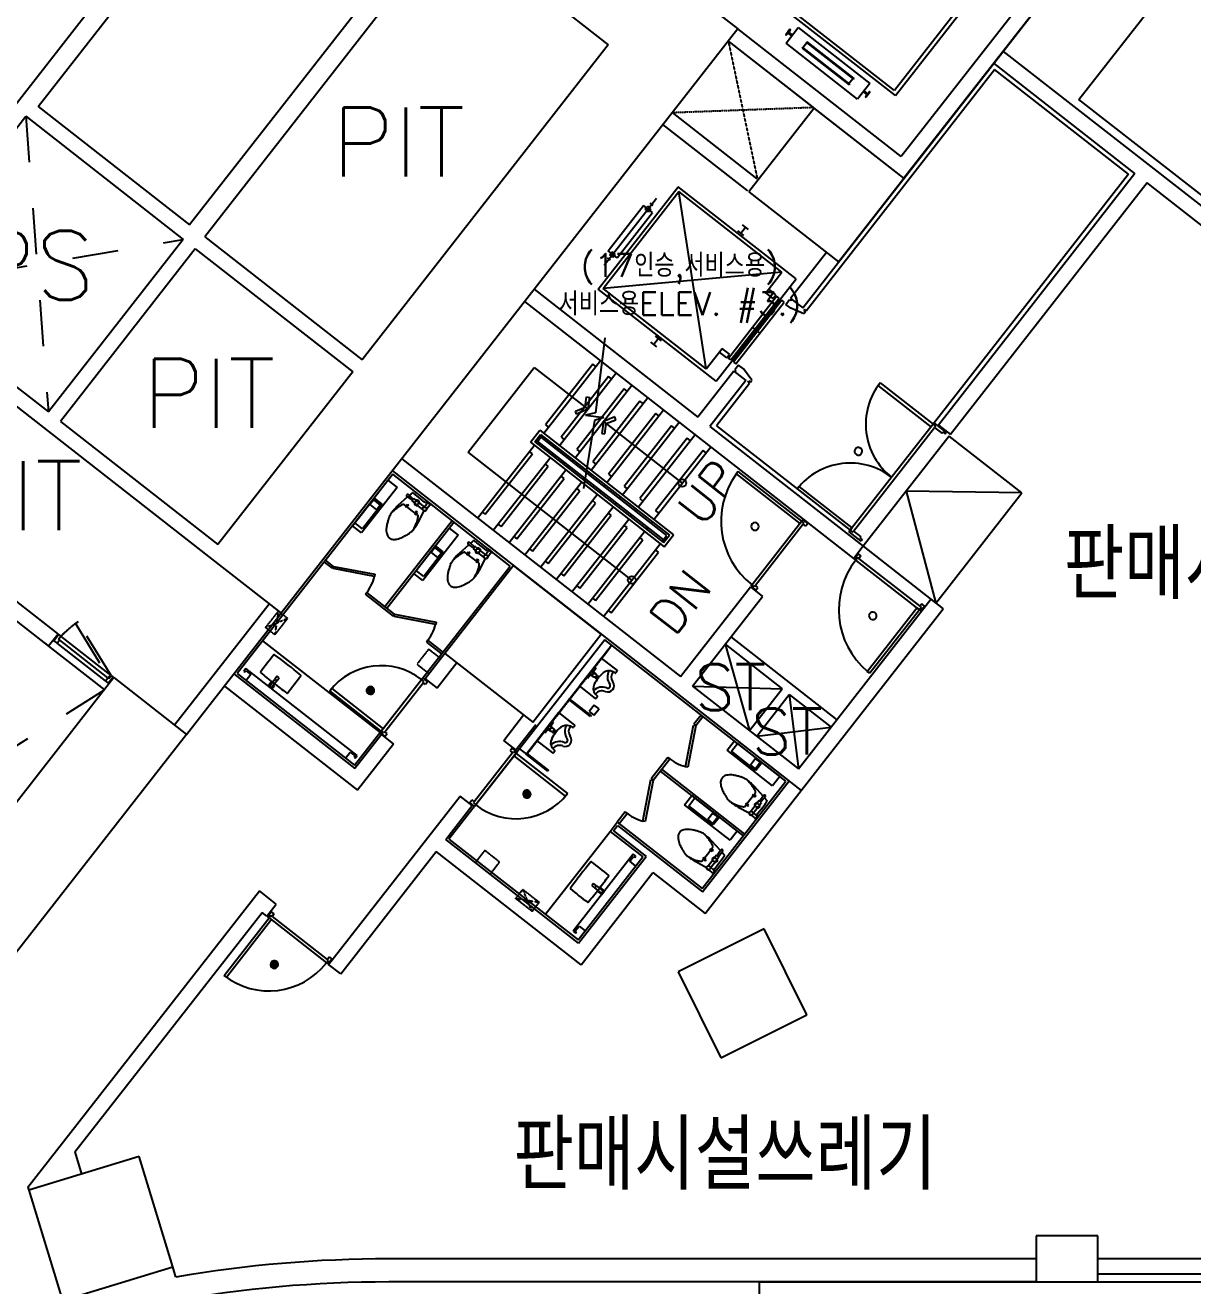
# Model space of a CAD drawing. Header units: millimetres. Extents: x -7614 to 421357, y 85218 to 341757.
# Drawn here: x 367115 to 382307, y 130027 to 146429 of the extents above; entities that cross this region are included whole.
import ezdxf
from ezdxf.enums import TextEntityAlignment as Align

# ---------------------------------------------------------------- set-up
doc = ezdxf.new("R2010")
doc.units = ezdxf.units.MM
doc.header["$LTSCALE"] = 600
doc.header["$MEASUREMENT"] = 0
for name, pattern in [('HID', [5, 3, -2]), ('HIDDEN', [2, 1, -1]), ('HIDDEN2', [0.188, 0.125, -0.063])]:
    doc.linetypes.add(name, pattern=pattern)
doc.layers.add('e-plan', color=9, linetype='CONTINUOUS')
doc.styles.add('kiahn', font='romans.shx', dxfattribs={"bigfont": 'cadhs.shx'})

msp = doc.modelspace()

# ---------------------------------------------------------------- hatches: boundary and pattern name
at = {"layer": 'e-plan'}
h = msp.add_hatch(color=256, dxfattribs=at)
h.dxf.hatch_style = 1
h.paths.add_polyline_path([(371613, 137822, -1), (371599, 137723, -1)])
h = msp.add_hatch(color=256, dxfattribs=at)
h.dxf.hatch_style = 1
h.paths.add_polyline_path([(373636, 136377, -1), (373649, 136476, -1)])
at = {"layer": 'e-plan', "extrusion": (-7.30598e-09, -6.18498e-09, 1)}
h = msp.add_hatch(color=256, dxfattribs=at)
h.dxf.hatch_style = 1
h.paths.add_polyline_path([(370374, 134160, 1), (370337, 134252, 1)])

# ---------------------------------------------------------------- linework, layer by layer
at = {"layer": 'e-plan'}
for p, q in [((371028, 150568), (376386, 146381)), ((380825, 145464), (383904, 149404)), ((372456, 147929), (369254, 143831)), ((372653, 147775), (369451, 143677)), ((372653, 147775), (374702, 146174)), ((366278, 144488), (368380, 147179)), ((367284, 145370), (368577, 147025)), ((379471, 146919), (378425, 145579)), ((378437, 145514), (379560, 146951)), ((378437, 145514), (376940, 146683)), ((378425, 145579), (377006, 146687)), ((377231, 142752), (380395, 146802)), ((380114, 146768), (378514, 144719)), ((380114, 146768), (378514, 144719)), ((380395, 146802), (378548, 144438)), ((376386, 146381), (370445, 138777)), ((378514, 144719), (376386, 146381)), ((378514, 144719), (376386, 146381)), ((377065, 146376), (377010, 146306)), ((377014, 146194), (377174, 146399)), ((377041, 146328), (377018, 146302)), ((377041, 146328), (377046, 146328)), ((377056, 146320), (377046, 146328)), ((377070, 146369), (377051, 146340)), ((377051, 146340), (377051, 146336)), ((377061, 146328), (377051, 146336)), ((377056, 146316), (377056, 146320)), ((377081, 146297), (377056, 146316)), ((377066, 146328), (377061, 146328)), ((377069, 146372), (377065, 146376)), ((377090, 146309), (377066, 146328)), ((377174, 146399), (378104, 145672)), ((374702, 146174), (371500, 142077)), ((378548, 144438), (376263, 146224)), ((377366, 145362), (376263, 146224)), ((377014, 146302), (377010, 146306)), ((377944, 145467), (377014, 146194)), ((377082, 146297), (377081, 146297)), ((377091, 146308), (377082, 146297)), ((377091, 146308), (377090, 146309)), ((377285, 146200), (377234, 146134)), ((377284, 146211), (377279, 146205)), ((377279, 146205), (377891, 145727)), ((377284, 146211), (377896, 145734)), ((377227, 146139), (377223, 146132)), ((377223, 146132), (377834, 145655)), ((377227, 146139), (377839, 145661)), ((385980, 141297), (379841, 146093)), ((377278, 142715, 0), (379728, 145851, 0)), ((381554, 144501), (379718, 145935)), ((381470, 144490), (379728, 145851)), ((377884, 145732), (377833, 145666)), ((377839, 145661), (377834, 145655)), ((377896, 145734), (377891, 145727)), ((378104, 145672), (377944, 145467)), ((378036, 145569), (378028, 145558)), ((378028, 145558), (378028, 145557)), ((378028, 145557), (378052, 145538)), ((378036, 145569), (378038, 145569)), ((378038, 145569), (378062, 145550)), ((378067, 145526), (378048, 145497)), ((378049, 145494), (378053, 145490)), ((378052, 145538), (378057, 145538)), ((378108, 145561), (378053, 145490)), ((378057, 145538), (378067, 145530)), ((378062, 145550), (378063, 145546)), ((378063, 145546), (378073, 145538)), ((378067, 145526), (378067, 145530)), ((378077, 145538), (378073, 145538)), ((378100, 145564), (378077, 145538)), ((378104, 145564), (378108, 145561)), ((367284, 145370), (369254, 143831)), ((383426, 143432), (380825, 145464)), ((366435, 144365), (367122, 145244)), ((367122, 145244), (369171, 143643)), ((376640, 144432), (375537, 145294)), ((376517, 144274), (375413, 145136)), ((381470, 144490), (378927, 141236)), ((381554, 144501), (378996, 141227)), ((381712, 144378), (379154, 141103)), ((385911, 141097), (381712, 144378)), ((374572, 142995, 0), (375612, 144327, 0)), ((374635, 143003, 0), (375620, 144264, 0)), ((377145, 143130, 0), (375612, 144327, 0)), ((376960, 143217, 0), (375620, 144264, 0)), ((375975, 141956, 0), (375620, 144264, 0)), ((374647, 143307, 0), (375328, 144179, 0)), ((374698, 143494, 0), (375159, 144085, 0)), ((375277, 143992, 0), (375159, 144085, 0)), ((375183, 144034, 0), (375214, 144074, 0)), ((375223, 144003, 0), (375183, 144034, 0)), ((375253, 144043, 0), (375214, 144074, 0)), ((375223, 144003, 0), (375253, 144043, 0)), ((375284, 144082, 0), (375245, 144113, 0)), ((374816, 143401, 0), (375277, 143992, 0)), ((376465, 143693, 0), (376386, 143754, 0)), ((376426, 143723, 0), (376487, 143802, 0)), ((376527, 143771, 0), (376448, 143833, 0)), ((369171, 143643), (367416, 141397)), ((369451, 143677), (369451, 143677)), ((369451, 143677), (371500, 142077)), ((369328, 143520), (367574, 141274)), ((369328, 143520), (371377, 141919)), ((374730, 143373, 0), (374691, 143404, 0)), ((374816, 143401, 0), (374698, 143494, 0)), ((374722, 143443, 0), (374752, 143482, 0)), ((374761, 143412, 0), (374722, 143443, 0)), ((374792, 143452, 0), (374752, 143482, 0)), ((374761, 143412, 0), (374792, 143452, 0)), ((377541, 143474), (377073, 142875)), ((376960, 143217, 0), (374635, 143003, 0)), ((376751, 142949, 0), (376960, 143217, 0)), ((376105, 141798, 0), (377145, 143130, 0)), ((365087, 142963), (369499, 139516)), ((365367, 142998), (367416, 141397)), ((373739, 142993), (375866, 141330)), ((376105, 141798, 0), (374572, 142995, 0)), ((375975, 141956, 0), (374635, 143003, 0)), ((376264, 142099, 0), (376892, 142903, 0)), ((376295, 142074, 0), (376923, 142878, 0)), ((376845, 142875, 0), (376751, 142949, 0)), ((376845, 142875, 0), (376751, 142949, 0)), ((376882, 142923, 0), (376788, 142997, 0)), ((376882, 142923, 0), (376788, 142997, 0)), ((376845, 142875, 0), (376882, 142923, 0)), ((376845, 142875, 0), (376882, 142923, 0)), ((376923, 142878, 0), (376892, 142903, 0)), ((376923, 142878, 0), (376892, 142903, 0)), ((377073, 142875, 0), (377231, 142752, 0)), ((377089, 142863, 0), (377073, 142875, 0)), ((377895, 139492), (373616, 142835)), ((376958, 142851, 0), (376329, 142047, 0)), ((376361, 142022, 0), (376989, 142826, 0)), ((376989, 142826, 0), (376958, 142851, 0)), ((377012, 142796, 0), (377061, 142859, 0)), ((377075, 142747, 0), (377012, 142796, 0)), ((377061, 142859, 0), (377077, 142847, 0)), ((377247, 142675, 0), (377075, 142747, 0)), ((377077, 142847, 0), (377089, 142863, 0)), ((377258, 142730, 0), (377246, 142714, 0)), ((377246, 142714, 0), (377266, 142699, 0)), ((377278, 142715, 0), (377258, 142730, 0)), ((377266, 142699, 0), (377247, 142675, 0)), ((375394, 142321, 0), (375315, 142383, 0)), ((376609, 142476), (376578, 142501)), ((376609, 142476, 0), (376578, 142501, 0)), ((376675, 142424), (376644, 142449)), ((376675, 142424, 0), (376644, 142449, 0)), ((374655, 142361), (374536, 141386)), ((375332, 142243, 0), (375253, 142304, 0)), ((375354, 142352, 0), (375293, 142273, 0)), ((375975, 141956, 0), (376184, 142224, 0)), ((376279, 142150, 0), (376184, 142224, 0)), ((373862, 141120), (374601, 142065)), ((376242, 142103, 0), (376147, 142177, 0)), ((376242, 142103, 0), (376279, 142150, 0)), ((376295, 142074, 0), (376264, 142099, 0)), ((376329, 142047, 0), (376361, 142022, 0)), ((371377, 141919), (369623, 139673)), ((372877, 140874), (373739, 141977)), ((373739, 141977), (374436, 141433)), ((374500, 142017), (373884, 141229)), ((374067, 140960), (374806, 141905)), ((374539, 141987), (374500, 142017)), ((376334, 141929), (375866, 141330)), ((376334, 141929, 0), (376492, 141806, 0)), ((376350, 141917, 0), (376334, 141929, 0)), ((376396, 142008, 0), (376347, 141945, 0)), ((376347, 141945, 0), (376362, 141933, 0)), ((376362, 141933, 0), (376350, 141917, 0)), ((376459, 141959, 0), (376396, 142008, 0)), ((376570, 141809, 0), (376459, 141959, 0)), ((374705, 141857), (374089, 141069)), ((374272, 140800), (375010, 141745)), ((374744, 141827), (374705, 141857)), ((376492, 141806), (376024, 141207)), ((376539, 141769, 0), (376108, 141218, 0)), ((376520, 141785, 0), (376532, 141800, 0)), ((376539, 141769, 0), (376520, 141785, 0)), ((376532, 141800, 0), (376552, 141785, 0)), ((376552, 141785, 0), (376570, 141809, 0)), ((378213, 141743), (378238, 141775)), ((378903, 141204), (378213, 141743)), ((378238, 141775), (378927, 141236)), ((374909, 141697), (374294, 140909)), ((374401, 141460), (374420, 141592)), ((374420, 141592), (374459, 141587)), ((374459, 141587), (374436, 141433)), ((374477, 140640), (375215, 141585)), ((374949, 141667), (374909, 141697)), ((374277, 141409), (374401, 141460)), ((374289, 141370), (374277, 141409)), ((374436, 141433), (374289, 141370)), ((375114, 141537), (374499, 140749)), ((374681, 140480), (375420, 141425)), ((375154, 141506), (375114, 141537)), ((367574, 141274), (369623, 139673)), ((373884, 141229), (373923, 141199)), ((374522, 141287), (374381, 140403)), ((374536, 141386), (374406, 141354)), ((374406, 141354), (374645, 141325)), ((374645, 141325), (374522, 141287)), ((374641, 141273), (374616, 141115)), ((374785, 141332), (374641, 141273)), ((374641, 141273), (375665, 140472)), ((374657, 141113), (374676, 141245)), ((374676, 141245), (374800, 141296)), ((375319, 141377), (374704, 140589)), ((374800, 141296), (374785, 141332)), ((374886, 140320), (375625, 141265)), ((375359, 141346), (375319, 141377)), ((378927, 141236), (377850, 139857)), ((378927, 141236), (378903, 141204)), ((378943, 141256), (378927, 141236)), ((378927, 141236), (378959, 141211)), ((379100, 141133), (378943, 141256)), ((373688, 141002), (373811, 141160)), ((373744, 141009), (373818, 141104)), ((373779, 141013), (373822, 141069)), ((373811, 141160), (375552, 139799)), ((373818, 141104), (375496, 139792)), ((373822, 141069), (373837, 141088)), ((373822, 141069), (375461, 139788)), ((374089, 141069), (374128, 141039)), ((374616, 141115), (374657, 141113)), ((375524, 141217), (374908, 140429)), ((375091, 140159), (375830, 141105)), ((375564, 141186), (375524, 141217)), ((376024, 141207), (378018, 139650)), ((376108, 141218), (377850, 139857)), ((377894, 139848), (378946, 141196)), ((379138, 141084), (378018, 139650)), ((378959, 141211), (378946, 141196)), ((378946, 141196), (379041, 141122)), ((378996, 141227), (379154, 141103)), ((379041, 141122), (379053, 141137)), ((379053, 141137), (379085, 141113)), ((379085, 141113), (379100, 141133)), ((380084, 140345), (379138, 141084)), ((373000, 140017), (373739, 140962)), ((373688, 141002), (375429, 139642)), ((373744, 141009), (375422, 139698)), ((373763, 140994), (373779, 141013)), ((373779, 141013), (375418, 139733)), ((374027, 140909), (374042, 140928)), ((374294, 140909), (374333, 140879)), ((375729, 141057), (375113, 140269)), ((375296, 139999), (376035, 140945)), ((375768, 141026), (375729, 141057)), ((372015, 140786), (375640, 137954)), ((375008, 139209), (372877, 140874)), ((373101, 140065), (373717, 140853)), ((373205, 139857), (373944, 140802)), ((373205, 139857), (373944, 140802)), ((373717, 140853), (373677, 140883)), ((373968, 140834), (373984, 140853)), ((374232, 140749), (374247, 140768)), ((374232, 140749), (374247, 140768)), ((374499, 140749), (374538, 140718)), ((375934, 140897), (375318, 140109)), ((375973, 140866), (375934, 140897)), ((371897, 140587), (369871, 137994)), ((371892, 140629), (377211, 136473)), ((373426, 139392), (371897, 140587)), ((373306, 139905), (373921, 140693)), ((373306, 139905), (373921, 140693)), ((373410, 139697), (374148, 140642)), ((373410, 139697), (374148, 140642)), ((373921, 140693), (373882, 140723)), ((373921, 140693), (373882, 140723)), ((374173, 140674), (374189, 140693)), ((374173, 140674), (374189, 140693)), ((374436, 140588), (374452, 140608)), ((374436, 140588), (374452, 140608)), ((374704, 140589), (374743, 140558)), ((376392, 140621), (376367, 140590)), ((376367, 140590), (377194, 139944)), ((377219, 139975), (376392, 140621)), ((371374, 139917), (371835, 140508)), ((371954, 140415), (371492, 139824)), ((371835, 140508), (371954, 140415)), ((373511, 139745), (374126, 140533)), ((373511, 139745), (374126, 140533)), ((373615, 139536), (374353, 140482)), ((373615, 139536), (374353, 140482)), ((374126, 140533), (374087, 140563)), ((374126, 140533), (374087, 140563)), ((374378, 140514), (374393, 140533)), ((374378, 140514), (374393, 140533)), ((374641, 140428), (374657, 140448)), ((374641, 140428), (374657, 140448)), ((374908, 140429), (374948, 140398)), ((377185, 140427), (377160, 140396)), ((377874, 139888), (377185, 140427)), ((371404, 139956), (371654, 140276)), ((371650, 140254), (371601, 140191)), ((371734, 140188), (371650, 140254)), ((371654, 140276), (371754, 140198)), ((372090, 140291), (371965, 140178)), ((372082, 140296), (372090, 140291)), ((372090, 140291), (372152, 140247)), ((372112, 140310), (372101, 140319)), ((372135, 140331), (372112, 140310)), ((372165, 140263), (372112, 140310)), ((372171, 140271), (372146, 140240)), ((372210, 140240), (372171, 140271)), ((372253, 140270), (372194, 140317)), ((372312, 140224), (372253, 140270)), ((373716, 139584), (374331, 140372)), ((373716, 139584), (374331, 140372)), ((373819, 139376), (374558, 140322)), ((373819, 139376), (374558, 140322)), ((374331, 140372), (374292, 140403)), ((374331, 140372), (374292, 140403)), ((374536, 140212), (374497, 140243)), ((374536, 140212), (374497, 140243)), ((374583, 140353), (374598, 140373)), ((374583, 140353), (374598, 140373)), ((374846, 140268), (374862, 140288)), ((374846, 140268), (374862, 140288)), ((375113, 140269), (375153, 140238)), ((377160, 140396), (377850, 139857)), ((380084, 140345), (378578, 140367)), ((378578, 140367), (378963, 138911)), ((378963, 138911), (380084, 140345)), ((371754, 140198), (371505, 139878)), ((371601, 140191), (371685, 140125)), ((371685, 140125), (371734, 140188)), ((372136, 140121), (372045, 140192)), ((372063, 140165), (372087, 140197)), ((372078, 140153), (372063, 140165)), ((372103, 140184), (372078, 140153)), ((372087, 140197), (372103, 140184)), ((372226, 140050), (372136, 140121)), ((372146, 140240), (372186, 140209)), ((372206, 140104), (372181, 140073)), ((372197, 140060), (372221, 140092)), ((372221, 140092), (372206, 140104)), ((372288, 140129), (372209, 140190)), ((372233, 139969), (372308, 140111)), ((372313, 140160), (372234, 140222)), ((372306, 140159), (372339, 140202)), ((372337, 140135), (372383, 140194)), ((372352, 140218), (372339, 140202)), ((372346, 140236), (372344, 140225)), ((372344, 140225), (372352, 140218)), ((372401, 140192), (372346, 140236)), ((372383, 140194), (372352, 140218)), ((372383, 140194), (372391, 140188)), ((372391, 140188), (372401, 140192)), ((373062, 140095), (373101, 140065)), ((373920, 139424), (374536, 140212)), ((373920, 139424), (374536, 140212)), ((374024, 139216), (374763, 140162)), ((374024, 139216), (374763, 140162)), ((374741, 140052), (374702, 140083)), ((374741, 140052), (374702, 140083)), ((374788, 140193), (374803, 140213)), ((374788, 140193), (374803, 140213)), ((375051, 140108), (375067, 140128)), ((375051, 140108), (375067, 140128)), ((375318, 140109), (375358, 140078)), ((371492, 139824), (371374, 139917)), ((371505, 139878), (371404, 139956)), ((371795, 138864), (372669, 139983)), ((371818, 138846), (372693, 139965)), ((372181, 140073), (372197, 140060)), ((373266, 139935), (373306, 139905)), ((373266, 139935), (373306, 139905)), ((374125, 139264), (374741, 140052)), ((374125, 139264), (374741, 140052)), ((374229, 139056), (374968, 140002)), ((374229, 139056), (374968, 140002)), ((374946, 139892), (374906, 139923)), ((374946, 139892), (374906, 139923)), ((374993, 140033), (375008, 140053)), ((374993, 140033), (375008, 140053)), ((375256, 139948), (375271, 139968)), ((377219, 139975), (376572, 139148)), ((377238, 139935), (376616, 139139)), ((377194, 139944), (377219, 139975)), ((377219, 139975), (377234, 139995)), ((377250, 139951), (377219, 139975)), ((377234, 139995), (377297, 139946)), ((377238, 139935), (377250, 139951)), ((377270, 139910), (377238, 139935)), ((377297, 139946), (377270, 139910)), ((372170, 139295), (372631, 139886)), ((372749, 139794), (372288, 139203)), ((372631, 139886), (372749, 139794)), ((373471, 139775), (373511, 139745)), ((373471, 139775), (373511, 139745)), ((374330, 139104), (374946, 139892)), ((374330, 139104), (374946, 139892)), ((374434, 138896), (375173, 139842)), ((374434, 138896), (375173, 139842)), ((375151, 139732), (375111, 139763)), ((375151, 139732), (375111, 139763)), ((375198, 139873), (375213, 139893)), ((375198, 139873), (375213, 139893)), ((375418, 139733), (375461, 139788)), ((375418, 139733), (375461, 139788)), ((375422, 139698), (375496, 139792)), ((375422, 139698), (375496, 139792)), ((375429, 139642), (375552, 139799)), ((375429, 139642), (375552, 139799)), ((377834, 139837), (377850, 139857)), ((377992, 139714), (377834, 139837)), ((377850, 139857), (377874, 139888)), ((377850, 139857), (377881, 139832)), ((377881, 139832), (377894, 139848)), ((377894, 139848), (377988, 139774)), ((377988, 139774), (377976, 139758)), ((377976, 139758), (378007, 139734)), ((372200, 139334), (372450, 139654)), ((372446, 139632), (372397, 139569)), ((372530, 139566), (372446, 139632)), ((372450, 139654), (372550, 139576)), ((372886, 139669), (372761, 139556)), ((372878, 139674), (372886, 139669)), ((372886, 139669), (372948, 139626)), ((372907, 139688), (372897, 139698)), ((372931, 139709), (372907, 139688)), ((372961, 139641), (372907, 139688)), ((372967, 139649), (372942, 139618)), ((372942, 139618), (372981, 139587)), ((373006, 139618), (372967, 139649)), ((373049, 139649), (372990, 139695)), ((373109, 139538), (373030, 139600)), ((373108, 139602), (373049, 139649)), ((373148, 139597), (373135, 139580)), ((373142, 139614), (373140, 139603)), ((373140, 139603), (373148, 139597)), ((373197, 139571), (373142, 139614)), ((373179, 139572), (373148, 139597)), ((373676, 139615), (373716, 139584)), ((373676, 139615), (373716, 139584)), ((374535, 138944), (375151, 139732)), ((374535, 138944), (375151, 139732)), ((374639, 138736), (375378, 139682)), ((374639, 138736), (375378, 139682)), ((375356, 139572), (375316, 139603)), ((375356, 139572), (375316, 139603)), ((375402, 139713), (375418, 139733)), ((375402, 139713), (375418, 139733)), ((378018, 139650), (377895, 139492)), ((378007, 139734), (377992, 139714)), ((378018, 139650), (378963, 138911)), ((369499, 139516), (370445, 138777)), ((371023, 139468), (371004, 139444)), ((371004, 139444), (371107, 139364)), ((371125, 139388), (371023, 139468)), ((372550, 139576), (372300, 139256)), ((372397, 139569), (372481, 139503)), ((372481, 139503), (372530, 139566)), ((372932, 139499), (372841, 139570)), ((372859, 139543), (372883, 139575)), ((372874, 139531), (372859, 139543)), ((372899, 139563), (372874, 139531)), ((372883, 139575), (372899, 139563)), ((373022, 139428), (372932, 139499)), ((373001, 139483), (372977, 139451)), ((372977, 139451), (372993, 139439)), ((372993, 139439), (373017, 139470)), ((373017, 139470), (373001, 139483)), ((373084, 139507), (373005, 139568)), ((373029, 139347), (373104, 139489)), ((373102, 139538), (373135, 139580)), ((373133, 139513), (373179, 139572)), ((373179, 139572), (373187, 139566)), ((373187, 139566), (373197, 139571)), ((373881, 139455), (373920, 139424)), ((373881, 139455), (373920, 139424)), ((374740, 138784), (375356, 139572)), ((374740, 138784), (375356, 139572)), ((377902, 139486), (377952, 139549)), ((377922, 139470), (377902, 139486)), ((377947, 139502), (377922, 139470)), ((378750, 138824), (377922, 139470)), ((377963, 139490), (377947, 139502)), ((377952, 139549), (377987, 139521)), ((377987, 139521), (377963, 139490)), ((378758, 138868), (377963, 139490)), ((371107, 139364), (371125, 139388)), ((371120, 139358), (371125, 139388)), ((371660, 139255), (371120, 139358)), ((371125, 139388), (371665, 139285)), ((371400, 136800), (373426, 139392)), ((371665, 139285), (371660, 139255)), ((372288, 139203), (372170, 139295)), ((372300, 139256), (372200, 139334)), ((374086, 139295), (374125, 139264)), ((374086, 139295), (374125, 139264)), ((374291, 139135), (374330, 139104)), ((374291, 139135), (374330, 139104)), ((375640, 137954), (376551, 139120)), ((376551, 139120), (376709, 138997)), ((376572, 139148), (376557, 139128)), ((376557, 139128), (376620, 139079)), ((376604, 139123), (376572, 139148)), ((376616, 139139), (376604, 139123)), ((376648, 139115), (376616, 139139)), ((376620, 139079), (376648, 139115)), ((366944, 138974), (367543, 138506)), ((371559, 139049), (371540, 139025)), ((371540, 139025), (371902, 138742)), ((371921, 138765), (371559, 139049)), ((374496, 138975), (374535, 138944)), ((374496, 138975), (374535, 138944)), ((375797, 137831), (376709, 138997)), ((377176, 136754), (378900, 138960)), ((378900, 138960), (379058, 138837)), ((366821, 138816), (367420, 138348)), ((369056, 137324), (370287, 138900)), ((369056, 137324), (370287, 138900)), ((369214, 137201), (370445, 138777)), ((369214, 137201), (370445, 138777)), ((374701, 138815), (374740, 138784)), ((374701, 138815), (374740, 138784)), ((377211, 136473), (379058, 138837)), ((378072, 138022), (378718, 138849)), ((378750, 138824), (378103, 137997)), ((378718, 138849), (378750, 138824)), ((378774, 138856), (378750, 138824)), ((378750, 138824), (378769, 138809)), ((378783, 138899), (378758, 138868)), ((378758, 138868), (378774, 138856)), ((378769, 138809), (378818, 138872)), ((378818, 138872), (378783, 138899)), ((371902, 138742), (371921, 138765)), ((371915, 138736), (371921, 138766)), ((372456, 138633), (371915, 138736)), ((371921, 138766), (372461, 138663)), ((372461, 138663), (372456, 138633)), ((367543, 138506), (367420, 138348)), ((367551, 138500), (367489, 138421)), ((367548, 138439), (367579, 138478)), ((367560, 138430), (367548, 138439)), ((367579, 138478), (367551, 138500)), ((368233, 137967), (367579, 138478)), ((376296, 138469), (377675, 137392)), ((376296, 138469), (377675, 137392)), ((367365, 138391), (367420, 138348)), ((367420, 138348), (368145, 137782)), ((367489, 138421), (367517, 138399)), ((367517, 138399), (367529, 138390)), ((367529, 138390), (367560, 138430)), ((368159, 137898), (367529, 138390)), ((368190, 137937), (367560, 138430)), ((370204, 138419), (371733, 137225)), ((372354, 138427), (372336, 138403)), ((372336, 138403), (372533, 138250)), ((372551, 138273), (372354, 138427)), ((374655, 138432), (372629, 135839)), ((373633, 136946), (374742, 138364)), ((377011, 136591), (374655, 138432)), ((376222, 138375), (376963, 137796)), ((376222, 138375), (376963, 137796)), ((372575, 138255), (372317, 137924)), ((372733, 138132), (372474, 137801)), ((372533, 138250), (372551, 138273)), ((374326, 137832), (374609, 138195)), ((374609, 138195), (374818, 138031)), ((368202, 137928), (368233, 137967)), ((368233, 137967), (368260, 137946)), ((369829, 137989), (371405, 136757)), ((369871, 137994), (371400, 136800)), ((369985, 138058), (369960, 138026)), ((369960, 138026), (369976, 138014)), ((369976, 138014), (369988, 138030)), ((371435, 136925), (369985, 138058)), ((369988, 138030), (370051, 137980)), ((370051, 137980), (369990, 137902)), ((370392, 137958), (370361, 137918)), ((370420, 137936), (370392, 137958)), ((374463, 137966), (374432, 137927)), ((374458, 138001), (374498, 137971)), ((374484, 137969), (374463, 137966)), ((374477, 138025), (374516, 137994)), ((374504, 137954), (374484, 137969)), ((374512, 138029), (374543, 138069)), ((374515, 138008), (374512, 138029)), ((374534, 137993), (374515, 138008)), ((374543, 138069), (374523, 138084)), ((374535, 137929), (374566, 137968)), ((374536, 137947), (374544, 137941)), ((374570, 137965), (374539, 137926)), ((374549, 137963), (374557, 137957)), ((374566, 137968), (374570, 137965)), ((374794, 138000), (374763, 138017)), ((374819, 138024), (374801, 138001)), ((378103, 137997), (378072, 138022)), ((368268, 137940), (364820, 133527)), ((368159, 137898), (368190, 137937)), ((368171, 137888), (368159, 137898)), ((368199, 137867), (368171, 137888)), ((368190, 137937), (368202, 137928)), ((368260, 137946), (368199, 137867)), ((368268, 137940), (369214, 137201)), ((369706, 137831), (371440, 136477)), ((370313, 137875), (370277, 137829)), ((370277, 137829), (370323, 137794)), ((370293, 137831), (370361, 137918)), ((370321, 137810), (370293, 137831)), ((370322, 137868), (370313, 137875)), ((370389, 137897), (370321, 137810)), ((370323, 137794), (370359, 137839)), ((370359, 137839), (370350, 137847)), ((370361, 137918), (370389, 137897)), ((370361, 137918), (370389, 137897)), ((370389, 137897), (370420, 137936)), ((371078, 137768), (371103, 137800)), ((371103, 137800), (371773, 137276)), ((371748, 137245), (372271, 137915)), ((371792, 137236), (372291, 137874)), ((372271, 137915), (372287, 137934)), ((372303, 137890), (372271, 137915)), ((372287, 137934), (372350, 137885)), ((372291, 137874), (372303, 137890)), ((372322, 137850), (372291, 137874)), ((372317, 137924), (372474, 137801)), ((372350, 137885), (372322, 137850)), ((374535, 137669), (374326, 137832)), ((374432, 137927), (374412, 137942)), ((374539, 137926), (374535, 137929)), ((375797, 137831), (377176, 136754)), ((376538, 137252), (376963, 137796)), ((376538, 137252), (376963, 137796)), ((371748, 137245), (371078, 137768)), ((374188, 137655), (374194, 137663)), ((374471, 137433), (374188, 137655)), ((374194, 137663), (374477, 137441)), ((374535, 137726), (374560, 137700)), ((374560, 137693), (374542, 137670)), ((376633, 137178), (377057, 137722)), ((376633, 137178), (377057, 137722)), ((377057, 137722), (377601, 137297)), ((377057, 137722), (377601, 137297)), ((373341, 137123), (373600, 137454)), ((373772, 137123), (374055, 137485)), ((374055, 137485), (374264, 137322)), ((374518, 137583), (374452, 137499)), ((374452, 137499), (374515, 137450)), ((374515, 137450), (374581, 137534)), ((374581, 137534), (374518, 137583)), ((373499, 137000), (373757, 137331)), ((373904, 137292), (373944, 137261)), ((373923, 137316), (373962, 137285)), ((373958, 137320), (373989, 137360)), ((373961, 137299), (373958, 137320)), ((373980, 137284), (373961, 137299)), ((373989, 137360), (373969, 137375)), ((374239, 137291), (374209, 137308)), ((374265, 137315), (374246, 137292)), ((374477, 137441), (374471, 137433)), ((375707, 136781), (375810, 137322)), ((375839, 137316), (375736, 136776)), ((375810, 137322), (375839, 137316)), ((375908, 137453), (375816, 137335)), ((375816, 137335), (375839, 137316)), ((375839, 137316), (375932, 137434)), ((375932, 137434), (375908, 137453)), ((369214, 137201), (365027, 131842)), ((371750, 137199), (371405, 136757)), ((371748, 137245), (371733, 137225)), ((371733, 137225), (371796, 137176)), ((371773, 137276), (371748, 137245)), ((371780, 137220), (371748, 137245)), ((371750, 137199), (371908, 137076)), ((371792, 137236), (371780, 137220)), ((371823, 137211), (371792, 137236)), ((371796, 137176), (371823, 137211)), ((373878, 137218), (373858, 137233)), ((373909, 137257), (373878, 137218)), ((373930, 137260), (373909, 137257)), ((373949, 137244), (373930, 137260)), ((373981, 137220), (374012, 137259)), ((373985, 137217), (373981, 137220)), ((373982, 137238), (373990, 137232)), ((374016, 137256), (373985, 137217)), ((373995, 137253), (374003, 137247)), ((374012, 137259), (374016, 137256)), ((371282, 136892), (371344, 136971)), ((371344, 136971), (371407, 136921)), ((371908, 137076), (371440, 136477)), ((373457, 136963), (372958, 136325)), ((373499, 137000), (373341, 137123)), ((373453, 137023), (373425, 136988)), ((373425, 136988), (373457, 136963)), ((373516, 136974), (373453, 137023)), ((373457, 136963), (373469, 136979)), ((373469, 136979), (373501, 136954)), ((373501, 136954), (373516, 136974)), ((373547, 137013), (373641, 136939)), ((373981, 136960), (373772, 137123)), ((373981, 137017), (374005, 136991)), ((374006, 136984), (373988, 136961)), ((376249, 136996), (376341, 137114)), ((376840, 136534), (376249, 136996)), ((376303, 136983), (376381, 137083)), ((376622, 136733), (376303, 136983)), ((376341, 137114), (376932, 136652)), ((376381, 137083), (376701, 136833)), ((371407, 136921), (371394, 136906)), ((371394, 136906), (371410, 136893)), ((371410, 136893), (371435, 136925)), ((373501, 136954), (372977, 136284)), ((373476, 136923), (373501, 136954)), ((374146, 136399), (373476, 136923)), ((373501, 136954), (374170, 136431)), ((373633, 136946), (373640, 136953)), ((373917, 136724), (373633, 136946)), ((373640, 136953), (373923, 136732)), ((375477, 136901), (375261, 136625)), ((375285, 136607), (375501, 136883)), ((375501, 136883), (375477, 136901)), ((376616, 136887), (376550, 136803)), ((376550, 136803), (376613, 136754)), ((376613, 136754), (376679, 136838)), ((376679, 136838), (376616, 136887)), ((376701, 136833), (376622, 136733)), ((373923, 136732), (373917, 136724)), ((375377, 136725), (376457, 135882)), ((375396, 136749), (376476, 135905)), ((375736, 136776), (375707, 136781)), ((376932, 136652), (376840, 136534)), ((375153, 136072), (375256, 136613)), ((375285, 136607), (375182, 136067)), ((375256, 136613), (375285, 136607)), ((375261, 136625), (375285, 136607)), ((375921, 135196), (377011, 136591)), ((375927, 135154), (377053, 136596)), ((375961, 134873), (377211, 136473)), ((376715, 136398), (376603, 136523)), ((371063, 134208), (372775, 136398)), ((372932, 136275), (372775, 136398)), ((372899, 136314), (372927, 136349)), ((372962, 136265), (372899, 136314)), ((372927, 136349), (372958, 136325)), ((372958, 136325), (372946, 136309)), ((372946, 136309), (372977, 136284)), ((374170, 136431), (374146, 136399)), ((375695, 136287), (375787, 136405)), ((375748, 136274), (375827, 136374)), ((375787, 136405), (376378, 135943)), ((375827, 136374), (376147, 136124)), ((376475, 136261), (376545, 136352)), ((376497, 136307), (376485, 136291)), ((376529, 136282), (376497, 136307)), ((376545, 136352), (376616, 136443)), ((376577, 136409), (376590, 136425)), ((376609, 136385), (376577, 136409)), ((376590, 136425), (376621, 136401)), ((376621, 136401), (376609, 136385)), ((376664, 136342), (376633, 136302)), ((376696, 136317), (376664, 136342)), ((376665, 136278), (376696, 136317)), ((376715, 136398), (376672, 136335)), ((376688, 136323), (376735, 136376)), ((376720, 136406), (376715, 136398)), ((376735, 136376), (376744, 136387)), ((376755, 136353), (376735, 136376)), ((372587, 135834), (372932, 136275)), ((372977, 136284), (372962, 136265)), ((374923, 136192), (374818, 136058)), ((374842, 136040), (374947, 136174)), ((374947, 136174), (374923, 136192)), ((376286, 135825), (375695, 136287)), ((376068, 136024), (375748, 136274)), ((376062, 136178), (375996, 136094)), ((376125, 136129), (376062, 136178)), ((376393, 136255), (376535, 136180)), ((376485, 136291), (376517, 136267)), ((376517, 136267), (376529, 136282)), ((376553, 136200), (376615, 136279)), ((376559, 136151), (376618, 136105)), ((376584, 136182), (376626, 136149)), ((376585, 136175), (376646, 136254)), ((376643, 136136), (376626, 136149)), ((376649, 136144), (376643, 136136)), ((376649, 136176), (376695, 136235)), ((376660, 136142), (376649, 136144)), ((376695, 136235), (376741, 136294)), ((374726, 135940), (374818, 136058)), ((374768, 135945), (374823, 136016)), ((374818, 136058), (375921, 135196)), ((374818, 136058), (374842, 136040)), ((374823, 136016), (375927, 135154)), ((375182, 136067), (375153, 136072)), ((375996, 136094), (376059, 136044)), ((376059, 136044), (376125, 136129)), ((376147, 136124), (376068, 136024)), ((376618, 136105), (376612, 136097)), ((376612, 136097), (376617, 136087)), ((376617, 136087), (376660, 136142)), ((376618, 136105), (376643, 136136)), ((374313, 134486), (372587, 135834)), ((372629, 135839), (374308, 134528)), ((373882, 134860), (374726, 135940)), ((374726, 135940), (375151, 135607)), ((374768, 135945), (375194, 135613)), ((376378, 135943), (376286, 135825)), ((371221, 134085), (372464, 135676)), ((374348, 134205), (372464, 135676)), ((375991, 135643), (376062, 135733)), ((376023, 135700), (376036, 135716)), ((376055, 135676), (376023, 135700)), ((376036, 135716), (376067, 135691)), ((376161, 135689), (376049, 135814)), ((376067, 135691), (376055, 135676)), ((376161, 135689), (376118, 135626)), ((376134, 135614), (376180, 135667)), ((376166, 135696), (376161, 135689)), ((376180, 135667), (376190, 135678)), ((376201, 135644), (376180, 135667)), ((375026, 135642), (374244, 134641)), ((374308, 134528), (375151, 135607)), ((374313, 134486), (375194, 135613)), ((374980, 135551), (375030, 135614)), ((375059, 135489), (374980, 135551)), ((375058, 135617), (375026, 135642)), ((375030, 135614), (375045, 135601)), ((375045, 135601), (375058, 135617)), ((375839, 135546), (375981, 135470)), ((375920, 135552), (375991, 135643)), ((375943, 135598), (375931, 135582)), ((375931, 135582), (375963, 135557)), ((375975, 135573), (375943, 135598)), ((375963, 135557), (375975, 135573)), ((375999, 135491), (376061, 135569)), ((376031, 135466), (376092, 135545)), ((376110, 135632), (376079, 135593)), ((376095, 135467), (376141, 135526)), ((376142, 135608), (376110, 135632)), ((376111, 135568), (376142, 135608)), ((376141, 135526), (376187, 135585)), ((374348, 134205), (375283, 135403)), ((375283, 135403), (375961, 134873)), ((376005, 135441), (376064, 135395)), ((376030, 135473), (376072, 135440)), ((376064, 135395), (376058, 135387)), ((376058, 135387), (376063, 135377)), ((376063, 135377), (376106, 135432)), ((376064, 135395), (376089, 135427)), ((376089, 135427), (376072, 135440)), ((376095, 135435), (376089, 135427)), ((376106, 135432), (376095, 135435)), ((367150, 131311), (370162, 135166)), ((370382, 134993, 0), (370162, 135166)), ((374510, 135261), (374489, 135233)), ((374489, 135233), (374528, 135203)), ((374550, 135230), (374510, 135261)), ((374528, 135203), (374550, 135230)), ((374528, 135203), (374550, 135230)), ((374615, 135135), (374528, 135203)), ((374550, 135230), (374637, 135162)), ((374578, 135163), (374571, 135154)), ((374607, 135200), (374600, 135191)), ((374653, 135164), (374607, 135200)), ((374637, 135162), (374615, 135135)), ((374617, 135118), (374653, 135164)), ((374571, 135154), (374617, 135118)), ((367761, 131768), (370196, 134885)), ((370259, 134836, 0), (370196, 134885, 0)), ((370259, 134836, 0), (370382, 134993, 0)), ((374272, 134644), (374321, 134707)), ((374321, 134707), (374400, 134646)), ((374244, 134641), (374276, 134616)), ((374288, 134632), (374272, 134644)), ((374276, 134616), (374288, 134632)), ((371221, 134085), (371063, 134208)), ((367761, 131768), (367849, 131481)), ((367150, 131311), (367162, 131271)), ((381070, 130677), (380270, 130677)), ((380270, 130677), (380270, 130077)), ((381070, 130077), (381070, 130677)), ((369076, 130140), (369035, 130275)), ((380270, 130377), (371846, 130377)), ((385220, 130377), (381070, 130377)), ((380270, 130077), (371846, 130077)), ((376670, 122077), (376670, 130077)), ((376670, 130077), (395770, 130077)), ((380270, 130077), (381070, 130077)), ((385220, 130177), (381070, 130177))]:
    msp.add_line(p, q, dxfattribs=at)
at = {"layer": 'e-plan', "linetype": 'HIDDEN2', "ltscale": 0.01}
for p, q in [((376263, 146224), (376640, 144432)), ((375537, 145294), (377366, 145362)), ((373641, 136939), (374750, 138358))]:
    msp.add_line(p, q, dxfattribs=at)
at = {"layer": 'e-plan', "ltscale": 0.5}
for p, q in [((377382, 145349), (376532, 144262)), ((378548, 144438), (377382, 145349)), ((377699, 143351), (378548, 144438)), ((376532, 144262), (377699, 143351)), ((373468, 139397), (372575, 138255)), ((374610, 138505), (373468, 139397)), ((373718, 137362), (374610, 138505)), ((376222, 138375), (376538, 137252)), ((376222, 138375), (376538, 137252)), ((372575, 138255), (373718, 137362)), ((375797, 137831), (376963, 137796)), ((375797, 137831), (376963, 137796)), ((377057, 137722), (377176, 136754)), ((377057, 137722), (377176, 136754)), ((376633, 137178), (377601, 137297)), ((376633, 137178), (377601, 137297)), ((376728, 134670), (375609, 134112)), ((377285, 133552), (376728, 134670)), ((375609, 134112), (376167, 132994)), ((376167, 132994), (377285, 133552)), ((368596, 131710), (367162, 131271)), ((369035, 130275), (368596, 131710)), ((367162, 131271), (367600, 129837)), ((367600, 129837), (369035, 130275))]:
    msp.add_line(p, q, dxfattribs=at)
at = {"layer": 'e-plan', "linetype": 'HIDDEN'}
for p, q in [((367122, 145244), (367416, 141397)), ((365367, 142998), (369171, 143643)), ((367803, 138666), (367769, 138644)), ((367769, 138644), (368198, 137947)), ((368233, 137967), (367803, 138666)), ((368198, 137947), (368233, 137967)), ((364616, 135539), (368145, 137782))]:
    msp.add_line(p, q, dxfattribs=at)
at = {"layer": 'e-plan', "linetype": 'HIDDEN2', "ltscale": 0.005}
for p, q in [((370243, 138592), (370410, 138805)), ((370410, 138805), (370528, 138712)), ((370528, 138712), (370362, 138499)), ((370362, 138499), (370243, 138592)), ((372358, 138302), (372218, 138123)), ((372522, 138187), (372372, 138303)), ((372370, 137992), (372522, 138187)), ((372220, 138109), (372370, 137992)), ((373088, 135684), (372971, 135534)), ((373281, 135546), (373102, 135686)), ((372971, 135534), (373165, 135382)), ((373165, 135382), (373282, 135532)), ((373497, 135066), (373590, 135184)), ((373590, 135184), (373802, 135018)), ((373710, 134899), (373497, 135066)), ((373802, 135018), (373710, 134899))]:
    msp.add_line(p, q, dxfattribs=at)
at = {"layer": 'e-plan', "linetype": 'HIDDEN2', "ltscale": 0.02}
for p, q in [((370410, 138805), (370362, 138499)), ((370243, 138592), (370528, 138712)), ((373710, 134899), (373590, 135184)), ((373497, 135066), (373802, 135018))]:
    msp.add_line(p, q, dxfattribs=at)
at = {"layer": 'e-plan', "extrusion": (-7.30598e-09, -6.18498e-09, 1)}
for p, q in [((370267, 134830, 0), (370316, 134893, 0)), ((370311, 134846, 0), (370287, 134814, 0)), ((370327, 134833, 0), (370311, 134846, 0)), ((370316, 134893, 0), (370352, 134865, 0)), ((370352, 134865, 0), (370327, 134833, 0)), ((370327, 134833, 0), (371044, 134273, 0)), ((369702, 134066, 0), (370287, 134814, 0)), ((370306, 134774, 0), (369746, 134057, 0)), ((370287, 134814, 0), (370267, 134830, 0)), ((370287, 134814, 0), (371035, 134229, 0)), ((370287, 134814, 0), (370318, 134790, 0)), ((370318, 134790, 0), (370306, 134774, 0)), ((371035, 134229, 0), (371060, 134261, 0)), ((371055, 134214, 0), (371035, 134229, 0)), ((371044, 134273, 0), (371069, 134305, 0)), ((371060, 134261, 0), (371044, 134273, 0)), ((371104, 134277, 0), (371055, 134214, 0)), ((371069, 134305, 0), (371104, 134277, 0)), ((369733, 134041, 0), (369702, 134066, 0)), ((369746, 134057, 0), (369733, 134041, 0))]:
    msp.add_line(p, q, dxfattribs=at)
at = {"layer": 'e-plan'}
for centre, radius in [((375665, 140472), 50), ((372210, 140215), 25), ((372312, 140135), 25), ((373006, 139593), 25), ((373108, 139513), 25), ((375008, 139209), 50), ((375008, 139209), 50), ((374523, 137970), 25), ((373969, 137261), 25), ((376560, 136176), 25), ((376640, 136278), 25), ((376006, 135466), 25), ((376086, 135569), 25)]:
    msp.add_circle(centre, radius, dxfattribs=at)
for centre, radius, start, end in [((377068, 146370), 2.5, 325.4093, 52), ((377016, 146304), 2.5, 232, 318.5907), ((378050, 145496), 2.5, 145.4093, 232), ((378102, 145562), 2.5, 52, 138.5907), ((378927, 141236), 875, 141.9999, 232.0001), ((377955, 140885), 50, 82, 262), ((377955, 140885), 50, 262, 82), ((377219, 139975), 1050, 144.1937, 232), ((377850, 139857), 875, 51.9998, 142), ((372091, 140308), 15, 48.6335, 235.3664), ((372302, 140143), 251, 127.9637, 131.6402), ((372160, 140325), 20, 114.9263, 127.9637), ((372153, 140339), 5.01, 57.7105, 114.9263), ((371909, 139952), 463, 51.9999, 57.7105), ((372210, 140215), 35, 356.8498, 107.15), ((372129, 139911), 304, 143.9723, 150.7461), ((372240, 139830), 441, 137.2363, 143.9723), ((372074, 139931), 244, 128.4166, 137.6012), ((372485, 139604), 775, 132.1534, 137.2363), ((372436, 139474), 828, 126.0545, 128.4166), ((372575, 139283), 1064, 123.9713, 126.0545), ((372296, 139698), 564, 121.4439, 123.9713), ((372154, 139931), 291, 117.9277, 121.4439), ((372043, 140140), 54.8, 96.9999, 117.9277), ((372038, 140182), 12.3, 51.9999, 96.9999), ((372210, 140215), 35, 176.8498, 287.15), ((372312, 140135), 25, 260.9371, 358.8698), ((372027, 139860), 463, 47.6617, 51.9999), ((372689, 139745), 887, 165.9624, 169.5072), ((372374, 139824), 562, 161.5108, 165.9624), ((372795, 139683), 1007, 160.4349, 161.5108), ((372276, 139868), 456, 158.836, 160.4349), ((372050, 139955), 213, 150.7461, 158.836), ((371653, 140179), 599, 333.6565, 337.9453), ((371550, 140334), 775, 326.7636, 331.8465), ((371991, 140042), 234, 337.9453, 344.8053), ((371925, 140060), 303, 344.8053, 348.565), ((371756, 140095), 475, 348.565, 351.5674), ((372224, 140047), 3.54, 358.8698, 51.9999), ((372053, 140050), 174, 351.5674, 358.8698), ((376611, 139907), 50, 22, 202), ((376611, 139907), 50, 202, 22), ((372030, 139867), 217, 169.5072, 178.8698), ((372086, 139866), 273, 178.8698, 187.2191), ((371979, 139853), 165, 187.2191, 198.3099), ((371901, 139827), 82.6, 198.3099, 214.0099), ((371921, 139841), 108, 214.0099, 222.5376), ((371907, 139827), 87.7, 222.5376, 231.9999), ((371907, 139827), 87.7, 231.9999, 241.4623), ((371916, 139957), 217, 285.13, 294.4927), ((371638, 140566), 887, 294.4927, 298.0374), ((371790, 140280), 562, 298.0374, 302.4891), ((371552, 140655), 1007, 302.4891, 303.565), ((371856, 140196), 456, 303.565, 305.1638), ((371996, 139997), 213, 305.1638, 313.2538), ((371934, 140063), 304, 313.2538, 320.0276), ((371829, 140152), 441, 320.0276, 326.7636), ((371888, 140063), 337, 326.3986, 333.6565), ((371916, 139845), 108, 241.4623, 249.99), ((371908, 139821), 82.6, 249.99, 265.69), ((371914, 139903), 165, 265.69, 276.7808), ((371901, 140011), 273, 276.7808, 285.13), ((372887, 139686), 15, 48.6335, 235.3664), ((373098, 139521), 251, 127.9637, 131.6402), ((372956, 139703), 20, 114.9263, 127.9637), ((372949, 139717), 5.01, 57.7105, 114.9263), ((372705, 139330), 463, 51.9999, 57.7105), ((373006, 139593), 35, 176.8498, 287.15), ((373006, 139593), 35, 356.8498, 107.15), ((372823, 139238), 463, 47.6617, 51.9999), ((372845, 139334), 213, 150.7461, 158.836), ((372925, 139289), 304, 143.9723, 150.7461), ((373036, 139208), 441, 137.2363, 143.9723), ((372870, 139310), 244, 128.4166, 137.6012), ((373281, 138982), 775, 132.1534, 137.2363), ((373232, 138853), 828, 126.0545, 128.4166), ((373371, 138661), 1064, 123.9713, 126.0545), ((373092, 139076), 564, 121.4439, 123.9713), ((372949, 139309), 291, 117.9277, 121.4439), ((372839, 139518), 54.8, 96.9999, 117.9277), ((372833, 139560), 12.3, 51.9999, 96.9999), ((373020, 139425), 3.54, 358.8698, 51.9999), ((372849, 139429), 174, 351.5674, 358.8698), ((373108, 139513), 25, 260.9371, 358.8698), ((378750, 138824), 1050, 142, 229.8063), ((372826, 139246), 217, 169.5072, 178.8698), ((373484, 139124), 887, 165.9624, 169.5072), ((373170, 139202), 562, 161.5108, 165.9624), ((373591, 139061), 1007, 160.4349, 161.5108), ((373072, 139246), 456, 158.836, 160.4349), ((372624, 139530), 441, 320.0276, 326.7636), ((372683, 139441), 337, 326.3986, 333.6565), ((372449, 139558), 599, 333.6565, 337.9453), ((372346, 139713), 775, 326.7636, 331.8465), ((372787, 139421), 234, 337.9453, 344.8053), ((372721, 139439), 303, 344.8053, 348.565), ((372552, 139473), 475, 348.565, 351.5674), ((371111, 139397), 567, 319.4507, 345.5105), ((372882, 139244), 273, 178.8698, 187.2191), ((372775, 139231), 165, 187.2191, 198.3099), ((372696, 139205), 82.6, 198.3099, 214.0099), ((372717, 139219), 108, 214.0099, 222.5376), ((372702, 139205), 87.7, 222.5376, 231.9999), ((372702, 139205), 87.7, 231.9999, 241.4623), ((372712, 139223), 108, 241.4623, 249.99), ((372703, 139199), 82.6, 249.99, 265.69), ((372710, 139282), 165, 265.69, 276.7808), ((372697, 139389), 273, 276.7808, 285.13), ((372711, 139335), 217, 285.13, 294.4927), ((372434, 139944), 887, 294.4927, 298.0374), ((372586, 139658), 562, 298.0374, 302.4891), ((372348, 140033), 1007, 302.4891, 303.565), ((372652, 139574), 456, 303.565, 305.1638), ((372792, 139375), 213, 305.1638, 313.2538), ((372730, 139441), 304, 313.2538, 320.0276), ((378143, 138744), 50, 352, 172), ((371906, 138775), 567, 319.4507, 345.5105), ((378143, 138744), 50, 172, 352), ((374239, 135019), 5047, 140.387, 143.6148), ((370355, 138234), 5, 54.6408, 140.387), ((367628, 134392), 4716, 49.361, 54.6408), ((370180, 138010), 5, 143.6148, 229.361), ((373248, 141586), 4716, 229.361, 232.0009), ((366638, 140958), 5047, 320.387, 323.6148), ((370697, 137967), 5, 323.6148, 49.361), ((371748, 137245), 850, 52.0001, 141.9873), ((374857, 137728), 352, 129.0924, 144.4153), ((374711, 137907), 122, 64.9607, 129.0924), ((374849, 137950), 159, 150.3981, 216.6079), ((374849, 137950), 109, 142, 216.6079), ((374796, 138005), 5.89, 240.1301, 313.8699), ((374815, 138027), 5, 322, 52), ((373248, 141586), 4716, 232.0009, 234.6408), ((371606, 137773, 0), 50, 82.0001, 262.0001), ((371606, 137773, 0), 50, 262.0001, 82.0001), ((374613, 137801), 108, 150.077, 223.8699), ((374621, 137659), 159, 67.3921, 134.7797), ((375343, 137380), 951, 144.4153, 150.077), ((374695, 137836), 83, 247.3921, 36.6079), ((374695, 137836), 33, 247.3921, 36.6079), ((370522, 137743), 5, 234.6408, 320.387), ((374621, 137659), 109, 67.3921, 142), ((374538, 137673), 5, 232, 322), ((374556, 137696), 5, 322, 52), ((374302, 137019), 352, 129.0924, 144.4153), ((374157, 137198), 122, 64.9607, 129.0924), ((374295, 137241), 159, 150.3981, 216.6079), ((374295, 137241), 109, 142, 216.6079), ((374242, 137296), 5.89, 240.1301, 313.8699), ((374261, 137318), 5, 322, 52), ((374059, 137091), 108, 150.077, 223.8699), ((374789, 136671), 951, 144.4153, 150.077), ((374141, 137127), 83, 247.3921, 36.6079), ((374141, 137127), 33, 247.3921, 36.6079), ((374067, 136950), 159, 67.3921, 134.7797), ((374067, 136950), 109, 67.3921, 142), ((374002, 136987), 5, 322, 52), ((373984, 136964), 5, 232, 322), ((375849, 137331), 567, 229.4508, 255.5105), ((376252, 136581), 87.7, 141.9999, 151.4623), ((376252, 136581), 87.7, 132.5376, 141.9999), ((376266, 136566), 108, 124.0099, 132.5376), ((376251, 136587), 82.6, 108.3099, 124.0099), ((376277, 136509), 165, 97.2191, 108.3099), ((376291, 136402), 273, 88.8698, 97.2191), ((376292, 136458), 217, 79.5072, 88.8698), ((376170, 135799), 887, 75.9624, 79.5072), ((376249, 136114), 562, 71.5108, 75.9624), ((376108, 135693), 1007, 70.4349, 71.5108), ((376292, 136212), 456, 68.836, 70.4349), ((376380, 136438), 213, 60.7461, 68.836), ((373643, 136426, 0), 50, 81.9999, 261.9999), ((373643, 136426, 0), 50, 261.9999, 81.9999), ((376328, 136574), 165, 175.69, 186.7808), ((376246, 136580), 82.6, 159.99, 175.69), ((376435, 136587), 273, 186.7808, 195.13), ((376270, 136572), 108, 151.4623, 159.99), ((376382, 136572), 217, 195.13, 204.4927), ((376991, 136850), 887, 204.4927, 208.0374), ((376336, 136359), 304, 53.9723, 60.7461), ((376255, 136248), 441, 47.2363, 53.9723), ((376356, 136414), 244, 38.4166, 47.6012), ((375899, 136052), 828, 36.0545, 38.4166), ((376028, 136003), 775, 42.1534, 47.2363), ((375708, 135913), 1064, 33.9713, 36.0545), ((376123, 136192), 564, 31.4439, 33.9713), ((376355, 136334), 291, 27.9277, 31.4439), ((376564, 136445), 54.8, 6.9999, 27.9277), ((373501, 136954), 850, 231.9999, 321.9872), ((376705, 136697), 562, 208.0374, 212.4891), ((377079, 136936), 1007, 212.4891, 213.565), ((376620, 136631), 456, 213.565, 215.1638), ((376422, 136491), 213, 215.1638, 223.2538), ((376488, 136554), 304, 223.2538, 230.0276), ((376576, 136659), 441, 230.0276, 236.7636), ((376488, 136600), 337, 236.3986, 243.6565), ((376640, 136278), 35, 86.8498, 197.15), ((376606, 136450), 12.3, 321.9999, 6.9999), ((376733, 136397), 15, 318.6335, 145.3664), ((376377, 136579), 463, 321.9999, 327.7105), ((376568, 136186), 251, 37.9637, 41.6402), ((376750, 136328), 20, 24.9263, 37.9637), ((376764, 136334), 5.01, 327.7105, 24.9263), ((375295, 136622), 567, 229.4508, 255.5105), ((376759, 136938), 775, 236.7636, 241.8465), ((376604, 136835), 599, 243.6565, 247.9453), ((376467, 136497), 234, 247.9453, 254.8053), ((376485, 136563), 303, 254.8053, 258.565), ((376519, 136731), 475, 258.565, 261.5674), ((376475, 136434), 174, 261.5674, 268.8698), ((376472, 136264), 3.54, 268.8698, 321.9999), ((376560, 136176), 25, 170.9371, 268.8698), ((376284, 136461), 463, 317.6617, 321.9999), ((376640, 136278), 35, 266.8498, 17.15), ((375692, 135871), 82.6, 159.99, 175.69), ((375774, 135865), 165, 175.69, 186.7808), ((375881, 135878), 273, 186.7808, 195.13), ((375716, 135862), 108, 151.4623, 159.99), ((375698, 135872), 87.7, 141.9999, 151.4623), ((375698, 135872), 87.7, 132.5376, 141.9999), ((375712, 135857), 108, 124.0099, 132.5376), ((375697, 135878), 82.6, 108.3099, 124.0099), ((375723, 135800), 165, 97.2191, 108.3099), ((375737, 135693), 273, 88.8698, 97.2191), ((375738, 135748), 217, 79.5072, 88.8698), ((375616, 135090), 887, 75.9624, 79.5072), ((375695, 135405), 562, 71.5108, 75.9624), ((375554, 134983), 1007, 70.4349, 71.5108), ((375738, 135502), 456, 68.836, 70.4349), ((375826, 135729), 213, 60.7461, 68.836), ((375782, 135650), 304, 53.9723, 60.7461), ((375701, 135538), 441, 47.2363, 53.9723), ((375802, 135705), 244, 38.4166, 47.6012), ((375345, 135342), 828, 36.0545, 38.4166), ((375474, 135294), 775, 42.1534, 47.2363), ((375154, 135203), 1064, 33.9713, 36.0545), ((375827, 135863), 217, 195.13, 204.4927), ((376437, 136141), 887, 204.4927, 208.0374), ((376150, 135988), 562, 208.0374, 212.4891), ((376525, 136227), 1007, 212.4891, 213.565), ((376066, 135922), 456, 213.565, 215.1638), ((375868, 135782), 213, 215.1638, 223.2538), ((375569, 135483), 564, 31.4439, 33.9713), ((375801, 135625), 291, 27.9277, 31.4439), ((376010, 135736), 54.8, 6.9999, 27.9277), ((376052, 135741), 12.3, 321.9999, 6.9999), ((376179, 135688), 15, 318.6335, 145.3664), ((378055, 132470), 4716, 139.361, 144.6408), ((374480, 135538), 5, 53.6148, 139.361), ((371489, 131479), 5047, 50.3871, 53.6148), ((375934, 135844), 304, 223.2538, 230.0276), ((376022, 135950), 441, 230.0276, 236.7636), ((375934, 135891), 337, 236.3986, 243.6565), ((376205, 136229), 775, 236.7636, 241.8465), ((376050, 136126), 599, 243.6565, 247.9453), ((375913, 135788), 234, 247.9453, 254.8053), ((375931, 135854), 303, 254.8053, 258.565), ((375965, 136022), 475, 258.565, 261.5674), ((375921, 135725), 174, 261.5674, 268.8698), ((375918, 135554), 3.54, 268.8698, 321.9999), ((376086, 135569), 35, 86.8498, 197.15), ((376086, 135569), 35, 266.8498, 17.15), ((375823, 135870), 463, 321.9999, 327.7105), ((376014, 135477), 251, 37.9637, 41.6402), ((376196, 135619), 20, 24.9263, 37.9637), ((376209, 135625), 5.01, 327.7105, 24.9263), ((370861, 138090), 4716, 322.0009, 324.6408), ((374703, 135363), 5, 324.6408, 50.3871), ((376006, 135466), 25, 170.9371, 268.8698), ((375730, 135752), 463, 317.6617, 321.9999), ((374212, 135196), 5, 144.6408, 230.3871), ((377427, 139080), 5047, 230.3871, 233.6148), ((370861, 138090), 4716, 319.361, 322.0009), ((374436, 135021), 5, 233.6148, 319.361), ((371846, 114077), 16300, 90, 99.7842), ((371846, 114077), 16000, 90, 110.4153)]:
    msp.add_arc(centre, radius, start, end, dxfattribs=at)
at = {"layer": 'e-plan', "linetype": 'HIDDEN'}
msp.add_arc((368980, 137057), 1996, 127.3415, 134.5948, dxfattribs=at)
at = {"layer": 'e-plan', "linetype": 'HIDDEN2', "ltscale": 0.005}
for centre, start, end in [((372366, 138296), 51.9999, 141.9999), ((372226, 138117), 141.9999, 231.9999), ((373096, 135678), 51.9999, 141.9999), ((373274, 135538), 321.9999, 51.9999)]:
    msp.add_arc(centre, 10, start, end, dxfattribs=at)
at = {"layer": 'e-plan', "extrusion": (-7.30598e-09, -6.18498e-09, 1)}
for centre, radius, start, end in [((370287, 134814, 0), 950, 232.0001, 322.0001), ((370356, 134206, 0), 50, 112.0001, 292.0001), ((370356, 134206, 0), 50, 292.0001, 112.0001)]:
    msp.add_arc(centre, radius, start, end, dxfattribs=at)

# ---------------------------------------------------------------- texts
at = {"layer": 'e-plan', "style": 'kiahn'}
for p in [(371971, 144910), (369505, 141640), (366994, 140307)]:
    msp.add_text('PIT', height=900, dxfattribs=at).set_placement(p, align=Align.MIDDLE)
for s, height, p in [('PS', 900, (368020, 142855)), ('ST', 600, (376755, 137515)), ('ST', 600, (377492, 136939))]:
    msp.add_text(s, height=height, dxfattribs=at).set_placement(p, align=Align.RIGHT)
at = {"layer": 'e-plan', "linetype": 'HID', "ltscale": 0.5, "style": 'kiahn'}
for s, p in [('(17인승,서비스용)', (375633, 143305)), ('서비스용ELEV. #3.)', (375633, 142805))]:
    msp.add_text(s, height=300, dxfattribs=at).set_placement(p, align=Align.MIDDLE_CENTER)
at = {"layer": 'e-plan', "style": 'kiahn'}
for s, p in [('UP', (376435, 140541)), ('DN', (376069, 139114))]:
    msp.add_text(s, height=450, rotation=51.9976, dxfattribs=at).set_placement(p, align=Align.RIGHT)
for s, p in [('판매시설하역', (380629, 138960)), ('판매시설쓰레기', (373467, 131276))]:
    msp.add_text(s, height=900, dxfattribs=at).set_placement(p)

doc.saveas('drawing.dxf')
